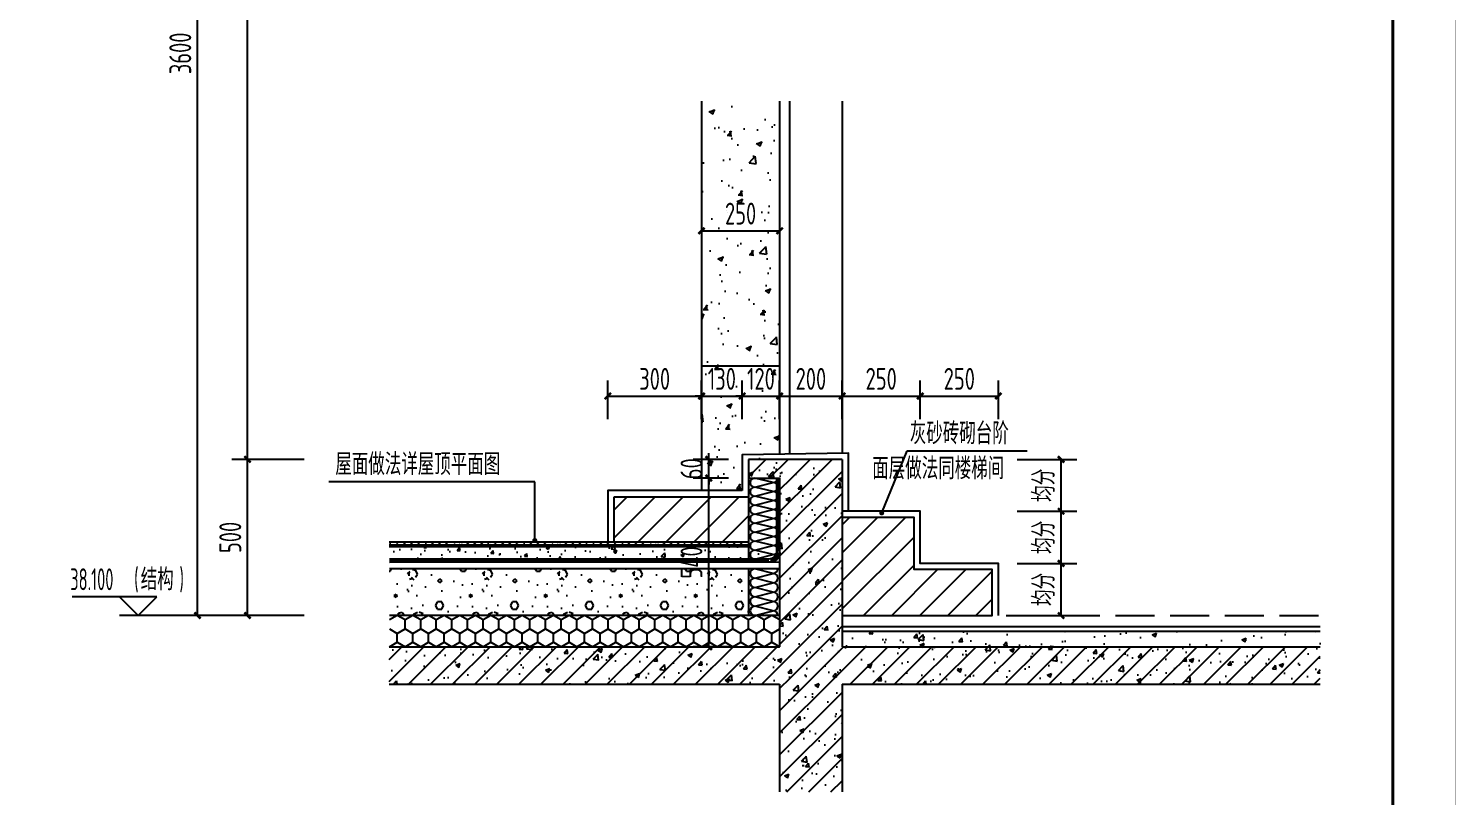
# Model space of a CAD drawing. Extents: x 198753 to 882193, y -399300 to 132460.
# Drawn here: x 385789 to 390356, y -204425 to -201966 of the extents above; entities that cross this region are included whole.
import ezdxf

# ---------------------------------------------------------------- set-up
doc = ezdxf.new("R2010")
doc.units = 0
doc.header["$LTSCALE"] = 1000
doc.header["$MEASUREMENT"] = 0
doc.linetypes.add('DASH', pattern=[0.35, 0.25, -0.1])
for name, color, linetype in [('01-标注_尺寸', 124, 'Continuous'), ('01-标注_标高', 200, 'Continuous'), ('01-标注_符号', 200, 'Continuous'), ('02-TEXT_标注', 130, 'Continuous'), ('05-填充_156', 156, 'Continuous'), ('05-填充_天正', 26, 'Continuous'), ('A-D-玻璃剖线', 130, 'Continuous'), ('A-O_屋面', 201, 'Continuous'), ('A-O_防水层', 222, 'Continuous'), ('A-STR-面层', 191, 'Continuous'), ('A-SUR_保温', 222, 'Continuous'), ('A-SUR_面层', 191, 'Continuous'), ('A_STR-砼墙', 51, 'Continuous'), ('D_石材E', 114, 'Continuous')]:
    doc.layers.add(name, color=color, linetype=linetype)
doc.styles.add('_TCH_DIM', font='ROS1', dxfattribs={"width": 0.8, "bigfont": 'JD'})
doc.styles.add('_TCH_DIM_T3', font='ROS1', dxfattribs={"width": 0.8, "bigfont": 'JD'})
doc.dimstyles.new('_TCH_ARCH&&20', dxfattribs={"dimtxt": 70, "dimasz": 20, "dimexe": 50, "dimexo": 60, "dimgap": 20, "dimtad": 1, "dimdec": 0, "dimzin": 0, "dimdsep": 46, "dimtxsty": '_TCH_DIM_T3', "dimblk": 'ARCHTICK', "dimcen": 0.09, "dimclrt": 4, "dimazin": 2, "dimtfac": 1, "dimtdec": 0, "dimtix": 1, "dimtmove": 2, "dimatfit": 3, "dimfxl": 0, "dimtolj": 1, "dimtzin": 0, "dimarcsym": 0})
pattern_1 = [(45, (0, 0), (-35.355339, 35.355339), []), (50, (0, 0), (143.452037, -12.550427), [15, -165]), (355, (0, 0), (-27.750267, 150.438427), [12, -132]), (100.4514, (11.95, -1.05), (115.701876, 137.88791), [12.74804, -140.22842]), (46.1842, (0, 40), (213.44821, -33.1038), [22.5, -247.5]), (96.6356, (17.79, 37.24), (186.93254, 194.82357), [19.12206, -210.3426]), (351.1842, (0, 40), (186.93239, 194.82372), [18, -198]), (21, (20, 30), (119.38141, -80.523778), [15, -165]), (326, (20, 30), (48.663066, 145.03001), [12, -132]), (71.4514, (29.95, 23.29), (168.044526, 64.5061), [12.74804, -140.22842]), (37.5, (0, 0), (2.431971, 66.578771), [0, -130.4, 0, -134, 0, -132.5]), (7.5, (0, 0), (52.613907, 78.882342), [0, -76.4, 0, -127.4, 0, -50.5]), (327.5, (-44.6, 0), (106.764487, -4.5109743), [0, -50, 0, -156, 0, -207]), (317.5, (-64.6, 0), (116.637234, 20.020996), [0, -65, 0, -103.6, 0, -147])]

# ---------------------------------------------------------------- blocks, each defined once
blk = doc.blocks.new('图框-A1+1-4')
for points, const_width in [([(0, 0), (1051, 0), (1051, 594), (0, 594)], 0.05), ([(976, 584), (25, 584), (25, 10), (976, 10)], 0.5)]:
    blk.add_lwpolyline(points, close=True, dxfattribs=dict(const_width=const_width))
blk = doc.blocks.new('$LinePat$聚苯板')
at = {"color": 0}
for p, q in [((14.8, -8.6), (0, 0)), ((29.7, 0), (14.8, -8.6)), ((14.8, -25.7), (0, -34.3)), ((14.8, -8.6), (14.8, -25.7)), ((29.7, -34.3), (14.8, -25.7)), ((0, -34.3), (0, -51.4)), ((0, -51.4), (14.8, -60)), ((14.8, -60), (29.7, -51.4))]:
    blk.add_line(p, q, dxfattribs=at)
blk = doc.blocks.new('$LinePat$防水层2')
at = {"color": 0}
blk.add_line((0, 0), (600, 0), dxfattribs=at)
blk.add_solid([(150, 0), (450, 0), (150, -100), (450, -100)], dxfattribs=at)
blk = doc.blocks.new('$LinePat$岩棉板')
at = {"color": 0}
for p, q in [((0, -17), (12, -67)), ((12, -67), (24, -17))]:
    blk.add_line(p, q, dxfattribs=at)
for centre, start, end in [((12, -17), 0, 180), ((0, -67), 270, 0), ((24, -67), 180, 270)]:
    blk.add_arc(centre, 12, start, end, dxfattribs=at)
at = {"layer": 'Defpoints'}
blk.add_point((0, 0.1), dxfattribs=at)
at = {"layer": 'Defpoints', "color": 0}
blk.add_point((24, -84), dxfattribs=at)
blk = doc.blocks.new('_ArchTick')
at = {"color": 0, "linetype": 'ByBlock', "const_width": 0.4}
blk.add_lwpolyline([(-0.5, -0.5), (0.5, 0.5)], dxfattribs=at)
blk = doc.blocks.new('*D1989')
at = {"layer": '01-标注_尺寸', "color": 0, "lineweight": -2, "transparency": 16777216}
for p, q in [((387642.8, -203217.7), (387642.8, -203093.1)), ((387942.8, -203217.7), (387942.8, -203093.1)), ((387642.8, -203143.1), (387942.8, -203143.1))]:
    blk.add_line(p, q, dxfattribs=at)
at = {"layer": 'Defpoints', "color": 0, "transparency": 16777216}
for p in [(387942.8, -203143.1), (387642.8, -203277.7), (387942.8, -203277.7)]:
    blk.add_point(p, dxfattribs=at)
at = {"layer": '01-标注_尺寸', "color": 0, "lineweight": -2, "transparency": 16777216, "xscale": 20, "yscale": 20, "zscale": 20, "rotation": 180}
blk.add_blockref('_ArchTick', (387642.8, -203143.1), dxfattribs=at)
at = {"layer": '01-标注_尺寸', "color": 0, "lineweight": -2, "transparency": 16777216, "xscale": 20, "yscale": 20, "zscale": 20}
blk.add_blockref('_ArchTick', (387942.8, -203143.1), dxfattribs=at)
at = {"layer": '01-标注_尺寸', "color": 4, "transparency": 16777216, "insert": (387792.8, -203088.1), "char_height": 70, "attachment_point": 5, "style": '_TCH_DIM_T3'}
blk.add_mtext('\\A1;300', dxfattribs=at)
blk = doc.blocks.new('*D1990')
at = {"layer": '01-标注_尺寸', "color": 0, "lineweight": -2, "transparency": 16777216}
for p, q in [((387942.8, -203217.7), (387942.8, -203093.1)), ((388072.8, -203217.7), (388072.8, -203093.1)), ((387942.8, -203143.1), (387922.8, -203143.1)), ((387942.8, -203143.1), (388072.8, -203143.1)), ((388072.8, -203143.1), (388092.8, -203143.1))]:
    blk.add_line(p, q, dxfattribs=at)
at = {"layer": 'Defpoints', "color": 0, "transparency": 16777216}
for p in [(388072.8, -203143.1), (387942.8, -203277.7), (388072.8, -203277.7)]:
    blk.add_point(p, dxfattribs=at)
at = {"layer": '01-标注_尺寸', "color": 0, "lineweight": -2, "transparency": 16777216, "xscale": 20, "yscale": 20, "zscale": 20}
blk.add_blockref('_ArchTick', (387942.8, -203143.1), dxfattribs=at)
at = {"layer": '01-标注_尺寸', "color": 0, "lineweight": -2, "transparency": 16777216, "xscale": 20, "yscale": 20, "zscale": 20, "rotation": 180}
blk.add_blockref('_ArchTick', (388072.8, -203143.1), dxfattribs=at)
at = {"layer": '01-标注_尺寸', "color": 4, "transparency": 16777216, "insert": (388007.8, -203088.1), "char_height": 70, "attachment_point": 5, "style": '_TCH_DIM_T3'}
blk.add_mtext('\\A1;130', dxfattribs=at)
blk = doc.blocks.new('*D1991')
at = {"layer": '01-标注_尺寸', "color": 0, "lineweight": -2, "transparency": 16777216}
for p, q in [((388072.8, -203217.7), (388072.8, -203093.1)), ((388192.8, -203217.7), (388192.8, -203093.1)), ((388072.8, -203143.1), (388052.8, -203143.1)), ((388072.8, -203143.1), (388192.8, -203143.1)), ((388192.8, -203143.1), (388212.8, -203143.1))]:
    blk.add_line(p, q, dxfattribs=at)
at = {"layer": 'Defpoints', "color": 0, "transparency": 16777216}
for p in [(388192.8, -203143.1), (388072.8, -203277.7), (388192.8, -203277.7)]:
    blk.add_point(p, dxfattribs=at)
at = {"layer": '01-标注_尺寸', "color": 0, "lineweight": -2, "transparency": 16777216, "xscale": 20, "yscale": 20, "zscale": 20}
blk.add_blockref('_ArchTick', (388072.8, -203143.1), dxfattribs=at)
at = {"layer": '01-标注_尺寸', "color": 0, "lineweight": -2, "transparency": 16777216, "xscale": 20, "yscale": 20, "zscale": 20, "rotation": 180}
blk.add_blockref('_ArchTick', (388192.8, -203143.1), dxfattribs=at)
at = {"layer": '01-标注_尺寸', "color": 4, "transparency": 16777216, "insert": (388132.8, -203088.1), "char_height": 70, "attachment_point": 5, "style": '_TCH_DIM_T3'}
blk.add_mtext('\\A1;120', dxfattribs=at)
blk = doc.blocks.new('*D1992')
at = {"layer": '01-标注_尺寸', "color": 0, "lineweight": -2, "transparency": 16777216}
for p, q in [((388192.8, -203217.7), (388192.8, -203093.1)), ((388392.8, -203217.7), (388392.8, -203093.1)), ((388192.8, -203143.1), (388392.8, -203143.1))]:
    blk.add_line(p, q, dxfattribs=at)
at = {"layer": 'Defpoints', "color": 0, "transparency": 16777216}
for p in [(388392.8, -203143.1), (388192.8, -203277.7), (388392.8, -203277.7)]:
    blk.add_point(p, dxfattribs=at)
at = {"layer": '01-标注_尺寸', "color": 0, "lineweight": -2, "transparency": 16777216, "xscale": 20, "yscale": 20, "zscale": 20, "rotation": 180}
blk.add_blockref('_ArchTick', (388192.8, -203143.1), dxfattribs=at)
at = {"layer": '01-标注_尺寸', "color": 0, "lineweight": -2, "transparency": 16777216, "xscale": 20, "yscale": 20, "zscale": 20}
blk.add_blockref('_ArchTick', (388392.8, -203143.1), dxfattribs=at)
at = {"layer": '01-标注_尺寸', "color": 4, "transparency": 16777216, "insert": (388292.8, -203088.1), "char_height": 70, "attachment_point": 5, "style": '_TCH_DIM_T3'}
blk.add_mtext('\\A1;200', dxfattribs=at)
blk = doc.blocks.new('*D1993')
at = {"layer": '01-标注_尺寸', "color": 0, "lineweight": -2, "transparency": 16777216}
for p, q in [((388392.8, -203217.7), (388392.8, -203093.1)), ((388642.8, -203217.7), (388642.8, -203093.1)), ((388392.8, -203143.1), (388642.8, -203143.1))]:
    blk.add_line(p, q, dxfattribs=at)
at = {"layer": 'Defpoints', "color": 0, "transparency": 16777216}
for p in [(388642.8, -203143.1), (388392.8, -203277.7), (388642.8, -203277.7)]:
    blk.add_point(p, dxfattribs=at)
at = {"layer": '01-标注_尺寸', "color": 0, "lineweight": -2, "transparency": 16777216, "xscale": 20, "yscale": 20, "zscale": 20, "rotation": 180}
blk.add_blockref('_ArchTick', (388392.8, -203143.1), dxfattribs=at)
at = {"layer": '01-标注_尺寸', "color": 0, "lineweight": -2, "transparency": 16777216, "xscale": 20, "yscale": 20, "zscale": 20}
blk.add_blockref('_ArchTick', (388642.8, -203143.1), dxfattribs=at)
at = {"layer": '01-标注_尺寸', "color": 4, "transparency": 16777216, "insert": (388517.8, -203088.1), "char_height": 70, "attachment_point": 5, "style": '_TCH_DIM_T3'}
blk.add_mtext('\\A1;250', dxfattribs=at)
blk = doc.blocks.new('*D1994')
at = {"layer": '01-标注_尺寸', "color": 0, "lineweight": -2, "transparency": 16777216}
for p, q in [((388642.8, -203217.7), (388642.8, -203093.1)), ((388892.8, -203217.7), (388892.8, -203093.1)), ((388642.8, -203143.1), (388892.8, -203143.1))]:
    blk.add_line(p, q, dxfattribs=at)
at = {"layer": 'Defpoints', "color": 0, "transparency": 16777216}
for p in [(388892.8, -203143.1), (388642.8, -203277.7), (388892.8, -203277.7)]:
    blk.add_point(p, dxfattribs=at)
at = {"layer": '01-标注_尺寸', "color": 0, "lineweight": -2, "transparency": 16777216, "xscale": 20, "yscale": 20, "zscale": 20, "rotation": 180}
blk.add_blockref('_ArchTick', (388642.8, -203143.1), dxfattribs=at)
at = {"layer": '01-标注_尺寸', "color": 0, "lineweight": -2, "transparency": 16777216, "xscale": 20, "yscale": 20, "zscale": 20}
blk.add_blockref('_ArchTick', (388892.8, -203143.1), dxfattribs=at)
at = {"layer": '01-标注_尺寸', "color": 4, "transparency": 16777216, "insert": (388767.8, -203088.1), "char_height": 70, "attachment_point": 5, "style": '_TCH_DIM_T3'}
blk.add_mtext('\\A1;250', dxfattribs=at)
blk = doc.blocks.new('*D1995')
at = {"layer": '01-标注_尺寸', "color": 0, "lineweight": -2, "transparency": 16777216}
for p, q in [((388952.8, -203678.9), (389143.5, -203678.9)), ((389093.5, -203845.9), (389093.5, -203678.9)), ((388952.8, -203845.9), (389143.5, -203845.9))]:
    blk.add_line(p, q, dxfattribs=at)
at = {"layer": 'Defpoints', "color": 0, "transparency": 16777216}
for p in [(388892.8, -203678.9), (389093.5, -203678.9), (388892.8, -203845.9)]:
    blk.add_point(p, dxfattribs=at)
at = {"layer": '01-标注_尺寸', "color": 0, "lineweight": -2, "transparency": 16777216, "xscale": 20, "yscale": 20, "zscale": 20}
for p, rotation in [((389093.5, -203678.9), 90), ((389093.5, -203845.9), 270)]:
    blk.add_blockref('_ArchTick', p, dxfattribs=dict(at, rotation=rotation))
at = {"layer": '01-标注_尺寸', "color": 4, "transparency": 16777216, "insert": (389038.5, -203762.4), "char_height": 70, "attachment_point": 5, "rotation": 90, "style": '_TCH_DIM_T3'}
blk.add_mtext('\\A1;均分', dxfattribs=at)
blk = doc.blocks.new('*D1996')
at = {"layer": '01-标注_尺寸', "color": 0, "lineweight": -2, "transparency": 16777216}
for p, q in [((388952.8, -203511.9), (389143.5, -203511.9)), ((389093.5, -203678.9), (389093.5, -203511.9)), ((388952.8, -203678.9), (389143.5, -203678.9))]:
    blk.add_line(p, q, dxfattribs=at)
at = {"layer": 'Defpoints', "color": 0, "transparency": 16777216}
for p in [(388892.8, -203511.9), (389093.5, -203511.9), (388892.8, -203678.9)]:
    blk.add_point(p, dxfattribs=at)
at = {"layer": '01-标注_尺寸', "color": 0, "lineweight": -2, "transparency": 16777216, "xscale": 20, "yscale": 20, "zscale": 20}
for p, rotation in [((389093.5, -203511.9), 90), ((389093.5, -203678.9), 270)]:
    blk.add_blockref('_ArchTick', p, dxfattribs=dict(at, rotation=rotation))
at = {"layer": '01-标注_尺寸', "color": 4, "transparency": 16777216, "insert": (389038.5, -203595.4), "char_height": 70, "attachment_point": 5, "rotation": 90, "style": '_TCH_DIM_T3'}
blk.add_mtext('\\A1;均分', dxfattribs=at)
blk = doc.blocks.new('*D1997')
at = {"layer": '01-标注_尺寸', "color": 0, "lineweight": -2, "transparency": 16777216}
for p, q in [((388952.8, -203345.9), (389143.5, -203345.9)), ((389093.5, -203511.9), (389093.5, -203345.9)), ((388952.8, -203511.9), (389143.5, -203511.9))]:
    blk.add_line(p, q, dxfattribs=at)
at = {"layer": 'Defpoints', "color": 0, "transparency": 16777216}
for p in [(388892.8, -203345.9), (389093.5, -203345.9), (388892.8, -203511.9)]:
    blk.add_point(p, dxfattribs=at)
at = {"layer": '01-标注_尺寸', "color": 0, "lineweight": -2, "transparency": 16777216, "xscale": 20, "yscale": 20, "zscale": 20}
for p, rotation in [((389093.5, -203345.9), 90), ((389093.5, -203511.9), 270)]:
    blk.add_blockref('_ArchTick', p, dxfattribs=dict(at, rotation=rotation))
at = {"layer": '01-标注_尺寸', "color": 4, "transparency": 16777216, "insert": (389038.5, -203428.9), "char_height": 70, "attachment_point": 5, "rotation": 90, "style": '_TCH_DIM_T3'}
blk.add_mtext('\\A1;均分', dxfattribs=at)
blk = doc.blocks.new('*D1998')
at = {"layer": '01-标注_尺寸', "color": 0, "lineweight": -2, "transparency": 16777216}
for p, q in [((388029.6, -203345.9), (387915.7, -203345.9)), ((387965.7, -203345.9), (387965.7, -203325.9)), ((387965.7, -203405.9), (387965.7, -203345.9)), ((388029.6, -203405.9), (387915.7, -203405.9)), ((387965.7, -203405.9), (387965.7, -203425.9))]:
    blk.add_line(p, q, dxfattribs=at)
at = {"layer": 'Defpoints', "color": 0, "transparency": 16777216}
for p in [(387965.7, -203345.9), (388089.6, -203345.9), (388089.6, -203405.9)]:
    blk.add_point(p, dxfattribs=at)
at = {"layer": '01-标注_尺寸', "color": 0, "lineweight": -2, "transparency": 16777216, "xscale": 20, "yscale": 20, "zscale": 20}
for p, rotation in [((387965.7, -203345.9), 270), ((387965.7, -203405.9), 90)]:
    blk.add_blockref('_ArchTick', p, dxfattribs=dict(at, rotation=rotation))
at = {"layer": '01-标注_尺寸', "color": 4, "transparency": 16777216, "insert": (387910.7, -203375.9), "char_height": 70, "attachment_point": 5, "rotation": 90, "style": '_TCH_DIM_T3'}
blk.add_mtext('\\A1;60', dxfattribs=at)
blk = doc.blocks.new('*D1999')
at = {"layer": '01-标注_尺寸', "color": 0, "lineweight": -2, "transparency": 16777216}
for p, q in [((388029.6, -203405.9), (387915.7, -203405.9)), ((387965.7, -203945.9), (387965.7, -203405.9)), ((388029.6, -203945.9), (387915.7, -203945.9))]:
    blk.add_line(p, q, dxfattribs=at)
at = {"layer": 'Defpoints', "color": 0, "transparency": 16777216}
for p in [(387965.7, -203405.9), (388089.6, -203405.9), (388089.6, -203945.9)]:
    blk.add_point(p, dxfattribs=at)
at = {"layer": '01-标注_尺寸', "color": 0, "lineweight": -2, "transparency": 16777216, "xscale": 20, "yscale": 20, "zscale": 20}
for p, rotation in [((387965.7, -203405.9), 90), ((387965.7, -203945.9), 270)]:
    blk.add_blockref('_ArchTick', p, dxfattribs=dict(at, rotation=rotation))
at = {"layer": '01-标注_尺寸', "color": 4, "transparency": 16777216, "insert": (387910.7, -203675.9), "char_height": 70, "attachment_point": 5, "rotation": 90, "style": '_TCH_DIM_T3'}
blk.add_mtext('\\A1;540', dxfattribs=at)
blk = doc.blocks.new('*D2004')
at = {"layer": '01-标注_尺寸', "color": 0, "lineweight": -2, "transparency": 16777216}
for p, q in [((387942.8, -202482.5), (387942.8, -202664)), ((388192.8, -202482.5), (388192.8, -202664)), ((387942.8, -202614), (388192.8, -202614))]:
    blk.add_line(p, q, dxfattribs=at)
at = {"layer": 'Defpoints', "color": 0, "transparency": 16777216}
for p in [(387942.8, -202422.5), (388192.8, -202422.5), (388192.8, -202614)]:
    blk.add_point(p, dxfattribs=at)
at = {"layer": '01-标注_尺寸', "color": 0, "lineweight": -2, "transparency": 16777216, "xscale": 20, "yscale": 20, "zscale": 20, "rotation": 180}
blk.add_blockref('_ArchTick', (387942.8, -202614), dxfattribs=at)
at = {"layer": '01-标注_尺寸', "color": 0, "lineweight": -2, "transparency": 16777216, "xscale": 20, "yscale": 20, "zscale": 20}
blk.add_blockref('_ArchTick', (388192.8, -202614), dxfattribs=at)
at = {"layer": '01-标注_尺寸', "color": 4, "transparency": 16777216, "insert": (388067.8, -202559), "char_height": 70, "attachment_point": 5, "style": '_TCH_DIM_T3'}
blk.add_mtext('\\A1;250', dxfattribs=at)
blk = doc.blocks.new('*D2005')
at = {"layer": '01-标注_尺寸', "color": 0, "lineweight": -2, "transparency": 16777216}
for p, q in [((386670.6, -203345.9), (386439.6, -203345.9)), ((386489.6, -203845.9), (386489.6, -203345.9)), ((386670.6, -203845.9), (386439.6, -203845.9))]:
    blk.add_line(p, q, dxfattribs=at)
at = {"layer": 'Defpoints', "color": 0, "transparency": 16777216}
for p in [(386489.6, -203345.9), (386730.6, -203345.9), (386730.6, -203845.9)]:
    blk.add_point(p, dxfattribs=at)
at = {"layer": '01-标注_尺寸', "color": 0, "lineweight": -2, "transparency": 16777216, "xscale": 20, "yscale": 20, "zscale": 20}
for p, rotation in [((386489.6, -203345.9), 90), ((386489.6, -203845.9), 270)]:
    blk.add_blockref('_ArchTick', p, dxfattribs=dict(at, rotation=rotation))
at = {"layer": '01-标注_尺寸', "color": 4, "transparency": 16777216, "insert": (386434.6, -203595.9), "char_height": 70, "attachment_point": 5, "rotation": 90, "style": '_TCH_DIM_T3'}
blk.add_mtext('\\A1;500', dxfattribs=at)
blk = doc.blocks.new('*D2006')
at = {"layer": '01-标注_尺寸', "color": 0, "lineweight": -2, "transparency": 16777216}
for p, q in [((386670.6, -200245.9), (386439.6, -200245.9)), ((386489.6, -203345.9), (386489.6, -200245.9)), ((386670.6, -203345.9), (386439.6, -203345.9))]:
    blk.add_line(p, q, dxfattribs=at)
at = {"layer": 'Defpoints', "color": 0, "transparency": 16777216}
for p in [(386489.6, -200245.9), (386730.6, -200245.9), (386730.6, -203345.9)]:
    blk.add_point(p, dxfattribs=at)
at = {"layer": '01-标注_尺寸', "color": 0, "lineweight": -2, "transparency": 16777216, "xscale": 20, "yscale": 20, "zscale": 20}
for p, rotation in [((386489.6, -200245.9), 90), ((386489.6, -203345.9), 270)]:
    blk.add_blockref('_ArchTick', p, dxfattribs=dict(at, rotation=rotation))
at = {"layer": '01-标注_尺寸', "color": 4, "transparency": 16777216, "insert": (386434.6, -201795.9), "char_height": 70, "attachment_point": 5, "rotation": 90, "style": '_TCH_DIM_T3'}
blk.add_mtext('\\A1;3100', dxfattribs=at)
blk = doc.blocks.new('*D2010')
at = {"layer": '01-标注_尺寸', "color": 0, "lineweight": -2, "transparency": 16777216}
for p, q in [((386510.6, -200245.9), (386279.6, -200245.9)), ((386329.6, -203845.9), (386329.6, -200245.9)), ((386510.6, -203845.9), (386279.6, -203845.9))]:
    blk.add_line(p, q, dxfattribs=at)
at = {"layer": 'Defpoints', "color": 0, "transparency": 16777216}
for p in [(386329.6, -200245.9), (386570.6, -200245.9), (386570.6, -203845.9)]:
    blk.add_point(p, dxfattribs=at)
at = {"layer": '01-标注_尺寸', "color": 0, "lineweight": -2, "transparency": 16777216, "xscale": 20, "yscale": 20, "zscale": 20}
for p, rotation in [((386329.6, -200245.9), 90), ((386329.6, -203845.9), 270)]:
    blk.add_blockref('_ArchTick', p, dxfattribs=dict(at, rotation=rotation))
at = {"layer": '01-标注_尺寸', "color": 4, "transparency": 16777216, "insert": (386274.6, -202045.9), "char_height": 70, "attachment_point": 5, "rotation": 90, "style": '_TCH_DIM_T3'}
blk.add_mtext('\\A1;3600', dxfattribs=at)

msp = doc.modelspace()

# ---------------------------------------------------------------- hatches: boundary and pattern name
at = {"layer": '05-填充_156'}
h = msp.add_hatch(dxfattribs=at)
h.set_pattern_fill('AR-CONC', color=256, scale=100)
h.set_pattern_definition([(50, (145635.42, 92399.07), (182.18467, -15.939086), [19.05, -209.55]), (355, (145635.42, 92399.07), (-35.24283, 191.05664), [15.24, -167.64]), (100.451, (145650.6, 92397.74), (146.9425, 175.11669), [16.19, -178.09]), (46.1842, (145635.42, 92449.87), (271.07904, -42.04233), [28.575, -314.325]), (96.6356, (145658, 92446.36), (237.40423, 247.42556), [24.285, -267.135]), (351.184, (145635.42, 92449.87), (237.4046, 247.42512), [22.86, -251.46]), (21, (145660.82, 92437.17), (151.61488, -102.26552), [19.05, -209.55]), (326, (145660.82, 92437.17), (61.80203, 184.18797), [15.24, -167.64]), (71.4514, (145673.45, 92428.64), (213.41649, 81.92286), [16.19, -178.09]), (37.5, (145635.42, 92399.067), (3.088603, 84.555039), [0, -165.608, 0, -170.18, 0, -168.275]), (7.5, (145635.42, 92399.07), (66.819663, 100.180575), [0, -97.028, 0, -161.798, 0, -64.135]), (327.5, (145578.776, 92399.07), (135.590595, -5.728744), [0, -63.5, 0, -198.12, 0, -262.89]), (317.5, (145553.38, 92399.07), (148.12918, 25.42649), [0, -82.55, 0, -131.572, 0, -186.69])])
h.paths.add_polyline_path([(387942.8, -201912.3), (388192.8, -201912.3), (388192.8, -201245.9), (387942.8, -201245.9)])
h.paths.add_polyline_path([(388192.8, -202199), (387942.8, -202199), (387942.8, -203445.9), (388192.8, -203445.9)])
at = {"layer": '05-填充_天正'}
h = msp.add_hatch(dxfattribs=at)
h.set_pattern_fill('钢筋混凝土', color=256, scale=20, style=0)
h.set_pattern_definition(pattern_1)
h.paths.add_polyline_path([(388092.8, -203345.9), (388092.8, -203405.9), (388392.8, -203405.9), (388392.8, -203345.9)])
h = msp.add_hatch(dxfattribs=at)
h.set_pattern_fill('钢筋混凝土', color=256, scale=20, style=0)
h.set_pattern_definition(pattern_1)
h.paths.add_polyline_path([(388392.8, -203405.9), (388192.8, -203405.9), (388192.8, -203945.9), (388292.8, -204005.9), (388392.8, -203945.9)])
h = msp.add_hatch(dxfattribs=at)
h.set_pattern_fill('混凝土', color=256, scale=20, style=0)
h.set_pattern_definition([(50, (0, 0), (143.452037, -12.550427), [15, -165]), (355, (0, 0), (-27.750267, 150.438427), [12, -132]), (100.4514, (11.95, -1.05), (115.701876, 137.88791), [12.74804, -140.22842]), (46.1842, (0, 40), (213.44821, -33.1038), [22.5, -247.5]), (96.6356, (17.79, 37.24), (186.93254, 194.82357), [19.12206, -210.3426]), (351.1842, (0, 40), (186.93239, 194.82372), [18, -198]), (21, (20, 30), (119.38141, -80.523778), [15, -165]), (326, (20, 30), (48.663066, 145.03001), [12, -132]), (71.4514, (29.95, 23.29), (168.044526, 64.5061), [12.74804, -140.22842]), (37.5, (0, 0), (2.431971, 66.578771), [0, -130.4, 0, -134, 0, -132.5]), (7.5, (0, 0), (52.613907, 78.882342), [0, -76.4, 0, -127.4, 0, -50.5]), (327.5, (-44.6, 0), (106.764487, -4.5109743), [0, -50, 0, -156, 0, -207]), (317.5, (-64.6, 0), (116.637234, 20.020996), [0, -65, 0, -103.6, 0, -147])])
h.paths.add_polyline_path([(388392.8, -203895.9), (388392.8, -203945.9), (389922.8, -203945.9), (389922.8, -203895.9)])
h = msp.add_hatch(dxfattribs=at)
h.set_pattern_fill('钢筋混凝土', color=256, scale=20, style=0)
h.set_pattern_definition(pattern_1)
h.paths.add_polyline_path([(386942.8, -203945.9), (386942.8, -204065.9), (388192.8, -204065.9), (388292.8, -204005.9), (388192.8, -203945.9)])
h = msp.add_hatch(dxfattribs=at)
h.set_pattern_fill('钢筋混凝土', color=256, scale=20, style=0)
h.set_pattern_definition(pattern_1)
h.paths.add_polyline_path([(388292.8, -204005.9), (388392.8, -204065.9), (389922.8, -204065.9), (389922.8, -203945.9), (388392.8, -203945.9)])
h = msp.add_hatch(dxfattribs=at)
h.set_pattern_fill('钢筋混凝土', color=256, scale=20, style=0)
h.set_pattern_definition(pattern_1)
h.paths.add_polyline_path([(388292.8, -204005.9), (388192.8, -204065.9), (388192.8, -204410.9), (388392.8, -204410.9), (388392.8, -204065.9)])
at = {"layer": 'A-SUR_保温'}
h = msp.add_hatch(dxfattribs=at)
h.set_pattern_fill('ANSI31', color=26, scale=40)
h.set_pattern_definition([(45, (0, 0), (-44.901281, 44.901281), [])])
h.paths.add_polyline_path([(387662.8, -203465.9), (388092.8, -203465.9), (388092.8, -203610.9), (387662.8, -203610.9)])
h = msp.add_hatch(dxfattribs=at)
h.set_pattern_fill('ANSI31', color=26, scale=40)
h.set_pattern_definition([(45, (367434.47, -218766.47), (-44.90128, 44.90128), [])])
h.paths.add_polyline_path([(388392.8, -203531.9), (388392.8, -203845.9), (388872.8, -203845.9), (388872.8, -203698.9), (388622.8, -203698.9), (388622.8, -203531.9)])
h = msp.add_hatch(dxfattribs=at)
h.set_pattern_fill('ANSI36', color=26, scale=10)
h.set_pattern_definition([(45, (292768.084, 198477.188), (8.4189901, 30.8696304), [39.6875, -7.9375, 0, -7.9375])])
h.paths.add_polyline_path([(388092.8, -203620.9), (388092.8, -203610.9), (386942.8, -203610.6), (386942.8, -203620.6)])
h = msp.add_hatch(dxfattribs=at)
h.set_pattern_fill('混凝土', color=26, scale=15)
h.set_pattern_definition([(50, (292768.08, 198477.19), (107.589027, -9.41282), [11.25, -123.75]), (355, (292768.08, 198477.19), (-20.8127, 112.82882), [9, -99]), (100.4514, (292777.05, 198476.4), (86.776407, 103.41593), [9.561029, -105.171317]), (46.1842, (292768.08, 198507.19), (160.086157, -24.827852), [16.875, -185.625]), (96.6356, (292781.42, 198505.12), (140.199406, 146.11768), [14.34154, -157.75695]), (351.1842, (292768.08, 198507.19), (140.19929, 146.11779), [13.5, -148.5]), (21, (292783.08, 198499.69), (89.536058, -60.392834), [11.25, -123.75]), (326, (292783.08, 198499.69), (36.4973, 108.772507), [9, -99]), (71.4514, (292790.55, 198494.66), (126.033394, 48.379575), [9.561029, -105.171317]), (37.5, (292768.084, 198477.188), (1.8239783, 49.934078), [0, -97.8, 0, -100.5, 0, -99.375]), (7.5, (292768.084, 198477.19), (39.4604306, 59.161757), [0, -57.3, 0, -95.55, 0, -37.875]), (327.5, (292734.634, 198477.188), (80.0733654, -3.3832308), [0, -37.5, 0, -117, 0, -155.25]), (317.5, (292719.634, 198477.19), (87.477925, 15.015747), [0, -48.75, 0, -77.7, 0, -110.25])])
h.paths.add_polyline_path([(386942.8, -203625.9), (386942.8, -203665.5), (388152.8, -203665.4), (388152.8, -203625.9)])
h = msp.add_hatch(dxfattribs=at)
h.set_pattern_fill('加气混凝土', color=26, scale=20)
h.set_pattern_definition([(0, (412997.62, 194203.99), (120, 240), [0, -240]), (0, (412857.22, 194171.59), (120, 240), [0, -240]), (0, (412935.22, 194169.19), (120, 240), [0, -240]), (0, (413020.42, 194239.99), (120, 240), [0, -240]), (0, (412920.82, 194157.19), (120, 240), [0, -240]), (0, (413044.42, 194391.19), (120, 240), [0, -240]), (0, (412971.22, 194371.99), (120, 240), [0, -240]), (0, (413009.62, 194341.99), (120, 240), [0, -240]), (0, (412814.02, 194337.19), (120, 240), [0, -240]), (0, (412931.62, 194326.39), (120, 240), [0, -240]), (0, (412886.02, 194265.19), (120, 240), [0, -240]), (0, (412888.42, 194175.19), (120, 240), [0, -240]), (0, (412978.42, 194165.59), (120, 240), [0, -240]), (0, (413044.42, 194271.19), (120, 240), [0, -240]), (0, (412820.02, 194233.99), (120, 240), [0, -240]), (0, (412840.42, 194274.79), (120, 240), [0, -240]), (0, (412934.02, 194257.99), (120, 240), [0, -240]), (0, (412900.42, 194223.19), (120, 240), [0, -240]), (0, (412881.22, 194302.39), (120, 240), [0, -240]), (0, (412911.22, 194392.39), (120, 240), [0, -240]), (0, (412829.62, 194183.59), (120, 240), [0, -240]), (0, (412961.62, 194343.19), (120, 240), [0, -240]), (0, (412850.02, 194346.79), (120, 240), [0, -240]), (0, (412830.82, 194377.99), (120, 240), [0, -240]), (130.601294, (413029.677, 194316.045), (-599.99999337, 720.00000315), [10.53662, -4414.8444]), (18.434949, (413012.534, 194320.616), (599.9999978, 239.9999982), [10.8421, -1507.05116]), (90, (413012.53, 194310.33), (120, 240), [10.28571, -469.71426]), (161.565051, (413022.82, 194306.902), (-600.000003, 239.999982), [10.8421, -1507.05116]), (53.130102, (413022.82, 194306.9), (120, 240), [11.42857, -1188.5714]), (135, (413031.96, 194184.62), (-120.000015, 239.999984), [9.69746, -669.12504]), (45, (413018.25, 194184.62), (120, 239.999999), [9.69746, -669.12504]), (135, (413025.106, 194177.76), (-120.000015, 239.999984), [9.69746, -669.12504]), (45, (413025.106, 194177.76), (120, 239.999999), [9.69746, -669.12504]), (116.56505, (412916.53, 194345.76), (-2e-05, 479.99999), [12.77753, -255.5506]), (180, (412910.82, 194357.19), (-120, 240), [13.71429, -226.2857]), (63.43495, (412891.4, 194345.76), (1e-06, 480), [12.77753, -255.5506]), (116.56505, (412897.1, 194334.33), (-2e-05, 479.99999), [12.77753, -255.5506]), (0, (412897.1, 194334.33), (120, 240), [13.71429, -226.2857]), (63.43495, (412910.82, 194334.33), (1e-06, 480), [12.77753, -255.5506]), (107.102728, (413006.82, 194264.6165), (-359.99998624, 1200.00000194), [15.54454, -6513.161]), (143.972626, (413002.248, 194279.474), (-2279.9999711, 1679.9999981), [15.54454, -3248.808]), (180, (412989.68, 194288.62), (-120, 240), [14.85714, -225.14284]), (36.0273733, (412962.248, 194279.474), (2279.99998315, 1679.9999819), [15.54454, -3248.808]), (71.565051, (412957.677, 194265.76), (360.000002, 1199.999998), [14.45613, -1503.43712]), (107.102728, (412962.248, 194250.902), (-359.99998624, 1200.00000194), [15.54454, -6513.161]), (143.972626, (412974.82, 194241.76), (-2279.9999711, 1679.9999981), [15.54454, -3248.808]), (0, (412974.82, 194241.76), (120, 240), [14.85714, -225.14284]), (36.0273733, (412989.677, 194241.76), (2279.99998315, 1679.9999819), [15.54454, -3248.808]), (71.565051, (413002.25, 194250.902), (360.000002, 1199.999998), [14.45613, -1503.43712]), (150.255118, (413009.106, 194376.616), (-360.0000009, 239.999997), [9.21401, -1925.72784]), (90, (413001.1, 194372.05), (120, 240), [9.14286, -470.8571]), (29.744881, (413001.106, 194372.045), (360.0000002, 239.9999989), [9.21401, -1925.72784]), (116.56505, (412953.1, 194206.33), (-2e-05, 479.99999), [12.77753, -255.5506]), (168.690067, (412947.391, 194217.76), (-1080.0000008, 239.999994), [11.6549, -2435.8742]), (41.185925, (412926.82, 194212.045), (2999.99998182, 2639.9999769), [12.14874, -5090.3208]), (90, (412926.82, 194200.62), (120, 240), [11.42857, -468.5714]), (138.814074, (412935.963, 194192.616), (-2999.99994668, 2640.0000168), [12.14874, -5090.3208]), (16.6992442, (412935.963, 194192.616), (3959.9999702, 1199.99998743), [11.93178, -4999.415]), (60.945396, (412947.391, 194196.045), (119.99999968, 239.99999788), [11.76643, -4930.1358]), (109.983106, (412852.534, 194306.902), (-600.00000226, 1679.99999555), [13.3768, -5604.879]), (155.556045, (412847.963, 194319.474), (-1560.00000595, 719.99998504), [13.8092, -5786.0526]), (24.4439547, (412822.82, 194319.474), (1560.00000078, 719.99999654), [13.8092, -5786.0526]), (70.0168934, (412818.248, 194306.902), (600.0000018, 1679.99999583), [13.3768, -5604.879]), (109.983106, (412822.82, 194294.331), (-600.00000226, 1679.99999555), [13.3768, -5604.879]), (160.016893, (412835.391, 194289.76), (-600.0000004, 239.9999891), [13.3768, -2795.751]), (19.9831065, (412835.391, 194289.76), (599.9999967, 239.9999996), [13.3768, -2795.751]), (70.0168934, (412847.963, 194294.331), (600.0000018, 1679.99999583), [13.3768, -5604.879]), (122.005383, (412941.677, 194285.188), (-120.0000161, 239.9999877), [10.78169, -2253.3736]), (18.434949, (412925.677, 194290.902), (599.9999978, 239.9999982), [10.8421, -1507.05116]), (90, (412925.68, 194280.62), (120, 240), [10.28571, -469.71426]), (161.565051, (412935.963, 194277.188), (-600.000003, 239.999982), [10.8421, -1507.05116]), (54.462322, (412935.963, 194277.188), (839.9999988, 1199.9999982), [9.83123, -4119.2846]), (116.56505, (412871.96, 194226.9), (-2e-05, 479.99999), [12.77753, -255.5506]), (180, (412866.25, 194238.33), (-120, 240), [12.57143, -227.42856]), (59.0362434, (412846.82, 194226.902), (120.0000004, 239.9999988), [13.32789, -2785.5288]), (120.963756, (412853.677, 194215.474), (-120.0000164, 239.999989), [13.32789, -2785.5288]), (0, (412853.68, 194215.47), (120, 240), [12.57143, -227.42856]), (63.43495, (412866.25, 194215.47), (1e-06, 480), [12.77753, -255.5506])])
h.paths.add_polyline_path([(386942.8, -203696.3), (386942.8, -203845.9), (388092.9, -203845.9), (388092.9, -203695.9)])

# ---------------------------------------------------------------- linework, layer by layer
at = {"layer": '01-标注_标高'}
for p, q in [((386199.6, -203785.9), (385928.3, -203785.9)), ((386139.6, -203845.9), (386079.6, -203785.9)), ((386139.6, -203845.9), (386199.6, -203785.9)), ((386279.6, -203845.9), (386079.6, -203845.9))]:
    msp.add_line(p, q, dxfattribs=at)
at = {"layer": '01-标注_符号'}
for p, q in [((388519.4, -203517.4), (388600.9, -203318.6)), ((388600.9, -203318.6), (388985.5, -203318.6)), ((387409, -203417.3), (386749.7, -203417.3)), ((387409, -203605.5), (387409, -203417.3))]:
    msp.add_line(p, q, dxfattribs=at)
at = {"layer": '01-标注_符号', "const_width": 8}
for points in [[(388517.8, -203521.1, 1), (388520.9, -203513.7, 1)], [(387409, -203609.5, 1), (387409, -203601.5, 1)]]:
    msp.add_lwpolyline(points, format="xyb", close=True, dxfattribs=at)
at = {"layer": 'A-D-玻璃剖线'}
for p, q in [((388192.8, -202199), (388192.8, -203329)), ((388223.9, -202199), (388223.9, -203328.5)), ((388392.8, -202199), (388392.8, -203327.3))]:
    msp.add_line(p, q, dxfattribs=at)
at = {"layer": 'A-O_屋面'}
for p, q in [((388092.8, -203610.9), (386942.8, -203610.9)), ((388092.8, -203620.9), (386942.9, -203620.9)), ((388092.8, -203625.9), (386943, -203625.9)), ((388192.8, -203675.3), (386943.7, -203675.9)), ((388192.8, -203695.9), (386943.7, -203696.5)), ((388192.8, -203845.9), (386944, -203845.9))]:
    msp.add_line(p, q, dxfattribs=at)
at = {"layer": 'A-O_防水层'}
for points in [[(388182.8, -203405.9), (388182.8, -203640.3, -0.414214), (388157.8, -203665.3), (386943.6, -203665.9)], [(388192.8, -203405.9), (388192.8, -203640.3, -0.49936), (388157.8, -203675.3), (386943.7, -203675.9)]]:
    msp.add_lwpolyline(points, format="xyb", dxfattribs=at)
at = {"layer": 'A-STR-面层'}
for points in [[(388412.8, -203511.9), (388412.8, -203325.9), (388072.8, -203330.9), (388072.8, -203445.9)], [(388072.8, -203445.9), (387642.8, -203445.9), (387642.8, -203610.9)], [(388892.8, -203845.9), (388892.8, -203678.9), (388642.8, -203678.9), (388642.8, -203511.9), (388392.8, -203511.9)], [(388392.8, -203880.9), (389922.8, -203880.9)]]:
    msp.add_lwpolyline(points, dxfattribs=at)
at = {"layer": 'A-STR-面层', "linetype": 'DASH', "ltscale": 0.5}
msp.add_lwpolyline([(388392.8, -203845.9), (389922.8, -203845.9)], dxfattribs=at)
at = {"layer": 'A-SUR_保温', "color": 26}
for p, q in [((388092.8, -203405.9), (388092.8, -203670.4)), ((388092.9, -203695.9), (388092.9, -203845.9))]:
    msp.add_line(p, q, dxfattribs=at)
at = {"layer": 'A-SUR_保温'}
for points in [[(387662.8, -203465.9), (388092.8, -203465.9), (388092.8, -203610.9), (387662.8, -203610.9)], [(388392.8, -203531.9), (388392.8, -203845.9), (388872.8, -203845.9), (388872.8, -203698.9), (388622.8, -203698.9), (388622.8, -203531.9)]]:
    msp.add_lwpolyline(points, close=True, dxfattribs=at)
at = {"layer": 'A-SUR_面层'}
for p, q in [((388392.8, -203895.9), (389922.8, -203895.9)), ((388392.8, -203945.9), (389922.8, -203945.9))]:
    msp.add_line(p, q, dxfattribs=at)
at = {"layer": 'A_STR-砼墙'}
for p, q in [((388092.8, -203345.9), (388092.8, -203405.9)), ((388392.8, -203345.9), (388092.8, -203345.9)), ((388392.8, -203345.9), (388392.8, -203405.9)), ((388092.8, -203405.9), (388192.8, -203405.9)), ((388192.8, -203405.9), (388192.8, -203945.9)), ((388392.8, -203405.9), (388392.8, -203945.9)), ((386942.8, -203945.9), (388192.8, -203945.9)), ((388392.8, -203945.9), (389922.8, -203945.9)), ((386942.8, -204065.9), (388192.8, -204065.9)), ((388192.8, -204065.9), (388192.8, -204410.9)), ((388392.8, -204065.9), (388392.8, -204410.9)), ((388392.8, -204065.9), (389922.8, -204065.9))]:
    msp.add_line(p, q, dxfattribs=at)
at = {"layer": 'D_石材E'}
for p, q in [((387942.8, -202199), (387942.8, -203445.9)), ((387942.8, -203045.9), (388192.8, -203045.9))]:
    msp.add_line(p, q, dxfattribs=at)

# ---------------------------------------------------------------- block references
at = {"xscale": 20, "yscale": 20, "zscale": 20, "rotation": 270}
msp.add_blockref('图框-A1+1-4', (378475.2, -186253.4), dxfattribs=at)
at = {"layer": 'A-O_防水层', "yscale": 0.05, "zscale": 0.05}
for p, xscale, rotation in [((388182.8, -203405.9), -0.05581810501756125, 89.9999999972971), ((388187.8, -203405.9), -0.05581810501756125, 89.9999999972971), ((388182.8, -203439.4), -0.05581810501756125, 89.9999999972971), ((388187.8, -203439.4), -0.05581810501756125, 89.9999999972971), ((388182.8, -203472.9), -0.05581810501756125, 89.9999999972971), ((388187.8, -203472.9), -0.05581810501756125, 89.9999999972971), ((388182.8, -203506.4), -0.05581810501756125, 89.9999999972971), ((388182.8, -203539.9), -0.05581810501756125, 89.9999999972971), ((388187.8, -203506.4), -0.05581810501756125, 89.9999999972971), ((388187.8, -203539.9), -0.05581810501756125, 89.9999999972971), ((388182.8, -203573.4), -0.05581810501756125, 89.9999999972971), ((388187.8, -203573.4), -0.05581810501756125, 89.9999999972971), ((388182.8, -203606.8), -0.05581810501756125, 89.9999999972971), ((388187.8, -203606.8), -0.05581810501756125, 89.9999999972971), ((386974, -203665.9), -0.05058855902520896, 0.02842034804583092), ((386974.1, -203670.9), -0.05058575841238568, 0.02671436383904539), ((387004.4, -203665.9), -0.05058855902520896, 0.02842034804583092), ((387004.4, -203670.9), -0.05058575841238568, 0.02671436383904539), ((387034.7, -203665.9), -0.05058855902520896, 0.02842034804583092), ((387034.8, -203670.9), -0.05058575841238568, 0.02671436383904539), ((387065.1, -203665.9), -0.05058855902520896, 0.02842034804583092), ((387065.1, -203670.8), -0.05058575841238568, 0.02671436383904539), ((387095.4, -203665.9), -0.05058855902520896, 0.02842034804583092), ((387095.5, -203670.8), -0.05058575841238568, 0.02671436383904539), ((387125.8, -203665.8), -0.05058855902520896, 0.02842034804583092), ((387125.8, -203670.8), -0.05058575841238568, 0.02671436383904539), ((387156.1, -203665.8), -0.05058855902520896, 0.02842034804583092), ((387156.2, -203670.8), -0.05058575841238568, 0.02671436383904539), ((387186.5, -203665.8), -0.05058855902520896, 0.02842034804583092), ((387186.5, -203670.8), -0.05058575841238568, 0.02671436383904539), ((387216.8, -203665.8), -0.05058855902520896, 0.02842034804583092), ((387216.9, -203670.8), -0.05058575841238568, 0.02671436383904539), ((387247.2, -203665.8), -0.05058855902520896, 0.02842034804583092), ((387247.2, -203670.8), -0.05058575841238568, 0.02671436383904539), ((387277.5, -203665.8), -0.05058855902520896, 0.02842034804583092), ((387277.6, -203670.7), -0.05058575841238568, 0.02671436383904539), ((387307.9, -203665.8), -0.05058855902520896, 0.02842034804583092), ((387307.9, -203670.7), -0.05058575841238568, 0.02671436383904539), ((387338.2, -203665.7), -0.05058855902520896, 0.02842034804583092), ((387338.3, -203670.7), -0.05058575841238568, 0.02671436383904539), ((387368.6, -203665.7), -0.05058855902520896, 0.02842034804583092), ((387368.6, -203670.7), -0.05058575841238568, 0.02671436383904539), ((387398.9, -203665.7), -0.05058855902520896, 0.02842034804583092), ((387399, -203670.7), -0.05058575841238568, 0.02671436383904539), ((387429.3, -203665.7), -0.05058855902520896, 0.02842034804583092), ((387429.3, -203670.7), -0.05058575841238568, 0.02671436383904539), ((387459.7, -203665.7), -0.05058855902520896, 0.02842034804583092), ((387459.7, -203670.7), -0.05058575841238568, 0.02671436383904539), ((387490, -203665.7), -0.05058855902520896, 0.02842034804583092), ((387490, -203670.6), -0.05058575841238568, 0.02671436383904539), ((387520.4, -203665.7), -0.05058855902520896, 0.02842034804583092), ((387520.4, -203670.6), -0.05058575841238568, 0.02671436383904539), ((387550.7, -203665.6), -0.05058855902520896, 0.02842034804583092), ((387550.7, -203670.6), -0.05058575841238568, 0.02671436383904539), ((387581.1, -203665.6), -0.05058855902520896, 0.02842034804583092), ((387581.1, -203670.6), -0.05058575841238568, 0.02671436383904539), ((387611.4, -203665.6), -0.05058855902520896, 0.02842034804583092), ((387611.5, -203670.6), -0.05058575841238568, 0.02671436383904539), ((387641.8, -203665.6), -0.05058855902520896, 0.02842034804583092), ((387641.8, -203670.6), -0.05058575841238568, 0.02671436383904539), ((387672.1, -203665.6), -0.05058855902520896, 0.02842034804583092), ((387672.2, -203670.6), -0.05058575841238568, 0.02671436383904539), ((387702.5, -203665.6), -0.05058855902520896, 0.02842034804583092), ((387702.5, -203670.6), -0.05058575841238568, 0.02671436383904539), ((387732.8, -203665.5), -0.05058855902520896, 0.02842034804583092), ((387732.9, -203670.5), -0.05058575841238568, 0.02671436383904539), ((387763.2, -203665.5), -0.05058855902520896, 0.02842034804583092), ((387763.2, -203670.5), -0.05058575841238568, 0.02671436383904539), ((387793.5, -203665.5), -0.05058855902520896, 0.02842034804583092), ((387793.6, -203670.5), -0.05058575841238568, 0.02671436383904539), ((387823.9, -203665.5), -0.05058855902520896, 0.02842034804583092), ((387823.9, -203670.5), -0.05058575841238568, 0.02671436383904539), ((387854.2, -203665.5), -0.05058855902520896, 0.02842034804583092), ((387854.3, -203670.5), -0.05058575841238568, 0.02671436383904539), ((387884.6, -203665.5), -0.05058855902520896, 0.02842034804583092), ((387884.6, -203670.5), -0.05058575841238568, 0.02671436383904539), ((387915, -203665.5), -0.05058855902520896, 0.02842034804583092), ((387915, -203670.5), -0.05058575841238568, 0.02671436383904539), ((387945.3, -203665.4), -0.05058855902520896, 0.02842034804583092), ((387945.3, -203670.4), -0.05058575841238568, 0.02671436383904539), ((387975.7, -203665.4), -0.05058855902520896, 0.02842034804583092), ((387975.7, -203670.4), -0.05058575841238568, 0.02671436383904539), ((388006, -203665.4), -0.05058855902520896, 0.02842034804583092), ((388006, -203670.4), -0.05058575841238568, 0.02671436383904539), ((388036.4, -203665.4), -0.05058855902520896, 0.02842034804583092), ((388036.4, -203670.4), -0.05058575841238568, 0.02671436383904539), ((388066.7, -203665.4), -0.05058855902520896, 0.02842034804583092), ((388066.7, -203670.4), -0.05058575841238568, 0.02671436383904539), ((388097.1, -203665.4), -0.05058855902520896, 0.02842034804583092), ((388097.1, -203670.4), -0.05058575841238568, 0.02671436383904539), ((388127.4, -203665.4), -0.05058855902520896, 0.02842034804583092), ((388127.4, -203670.4), -0.05058575841238568, 0.02671436383904539), ((388157.8, -203665.3), -0.05058855902520896, 0.02842034804583092), ((388157.8, -203670.3), -0.05058575841238568, 0.02671436383904539), ((388188, -203645.5), -0.05892556509887897, 45), ((388194, -203646.6), -0.07071067811865477, 45)]:
    msp.add_blockref('$LinePat$防水层2', p, dxfattribs=dict(at, xscale=xscale, rotation=rotation))
at = {"layer": 'A-SUR_保温', "yscale": 1.188379012465143, "zscale": 1.188379012465143}
for p, xscale, rotation in [((388092.8, -203434.7), 1.201092781736647, 90.00000001378058), ((388092.8, -203463.6), 1.201092781736647, 90.00000001378058), ((388092.8, -203492.4), 1.201092781736647, 90.00000001378058), ((388092.8, -203521.2), 1.201092781736647, 90.00000001378058), ((388092.8, -203550), 1.201092781736647, 90.00000001378058), ((388092.8, -203578.9), 1.201092781736647, 90.00000001378058), ((388092.8, -203607.7), 1.201092781736647, 90.00000001378058), ((388092.8, -203636.5), 1.201092781736647, 90.00000001378058), ((388092.8, -203665.3), 1.201092781736647, 90.00000001378058), ((388092.9, -203725.9), 1.249622838158958, 90.00000001378905), ((388092.9, -203755.9), 1.249622838158958, 90.00000001378905), ((388092.9, -203785.9), 1.249622838158958, 90.00000001378905), ((388092.9, -203815.9), 1.249622838158958, 90.00000001378905), ((388092.9, -203845.9), 1.249622838158958, 90.00000001378905)]:
    msp.add_blockref('$LinePat$岩棉板', p, dxfattribs=dict(at, xscale=xscale, rotation=rotation))
at = {"layer": 'A-SUR_保温', "color": 26, "xscale": 1.682666828047273, "yscale": 1.666666666666667, "zscale": 1.666666666666667, "rotation": 179.9999999997183}
for p in [(386994, -203945.9), (387043.9, -203945.9), (387093.9, -203945.9), (387143.9, -203945.9), (387193.8, -203945.9), (387243.8, -203945.9), (387293.7, -203945.9), (387343.7, -203945.9), (387393.7, -203945.9), (387443.6, -203945.9), (387493.6, -203945.9), (387543.6, -203945.9), (387593.5, -203945.9), (387643.5, -203945.9), (387693.4, -203945.9), (387743.4, -203945.9), (387793.4, -203945.9), (387843.3, -203945.9), (387893.3, -203945.9), (387943.3, -203945.9), (387993.2, -203945.9), (388043.2, -203945.9), (388093.1, -203945.9), (388143.1, -203945.9), (388193.1, -203945.9)]:
    msp.add_blockref('$LinePat$聚苯板', p, dxfattribs=at)

# ---------------------------------------------------------------- texts
at = {"layer": '02-TEXT_标注', "style": '_TCH_DIM'}
for s, height, width, p in [('灰砂砖砌台阶', 69.46, 0.8, (388609.4, -203297.6)), ('屋面做法详屋顶平面图', 69.46, 0.8, (386770.7, -203396.3)), ('面层做法同楼梯间', 69.46, 0.8, (388489.1, -203409.6)), ('38.100', 70, 0.64, (385922.3, -203764.9)), ('(', 70, 0.64, (386126.9, -203764.9)), ('结构', 69.46, 0.8, (386147.8, -203764.9)), (')', 70, 0.64, (386272, -203764.9))]:
    msp.add_text(s, height=height, dxfattribs=dict(at, width=width)).set_placement(p)

# ---------------------------------------------------------------- dimensions: what is measured, and where the dimension line sits
at = {"layer": '01-标注_尺寸'}
for p1, p2, distance, picture, middle in [((386570.6, -203845.9), (386570.6, -200245.9), 241, '*D2010', (386274.6, -202045.9)), ((386730.6, -203345.9), (386730.6, -200245.9), 241, '*D2006', (386434.6, -201795.9)), ((387942.8, -202422.5), (388192.8, -202422.5), -191.5, '*D2004', (388067.8, -202559)), ((387642.8, -203277.7), (387942.8, -203277.7), 134.6, '*D1989', (387792.8, -203088.1)), ((387942.8, -203277.7), (388072.8, -203277.7), 134.6, '*D1990', (388007.8, -203088.1)), ((388072.8, -203277.7), (388192.8, -203277.7), 134.6, '*D1991', (388132.8, -203088.1)), ((388192.8, -203277.7), (388392.8, -203277.7), 134.6, '*D1992', (388292.8, -203088.1)), ((388392.8, -203277.7), (388642.8, -203277.7), 134.6, '*D1993', (388517.8, -203088.1)), ((388642.8, -203277.7), (388892.8, -203277.7), 134.6, '*D1994', (388767.8, -203088.1)), ((386730.6, -203845.9), (386730.6, -203345.9), 241, '*D2005', (386434.6, -203595.9)), ((388089.6, -203405.9), (388089.6, -203345.9), 124, '*D1998', (387910.7, -203375.9)), ((388089.6, -203945.9), (388089.6, -203405.9), 124, '*D1999', (387910.7, -203675.9))]:
    dim = msp.add_aligned_dim(p1=p1, p2=p2, distance=distance, dimstyle='_TCH_ARCH&&20', dxfattribs=at)
    dim.commit()
    dim.dimension.update_dxf_attribs({"geometry": picture, "text_midpoint": middle})
for p1, p2, picture, middle in [((388892.8, -203511.9), (388892.8, -203345.9), '*D1997', (389038.5, -203428.9)), ((388892.8, -203678.9), (388892.8, -203511.9), '*D1996', (389038.5, -203595.4)), ((388892.8, -203845.9), (388892.8, -203678.9), '*D1995', (389038.5, -203762.4))]:
    dim = msp.add_aligned_dim(p1=p1, p2=p2, distance=-200.8, text='均分', dimstyle='_TCH_ARCH&&20', dxfattribs=at)
    dim.commit()
    dim.dimension.update_dxf_attribs({"geometry": picture, "text_midpoint": middle})

doc.saveas('drawing.dxf')
